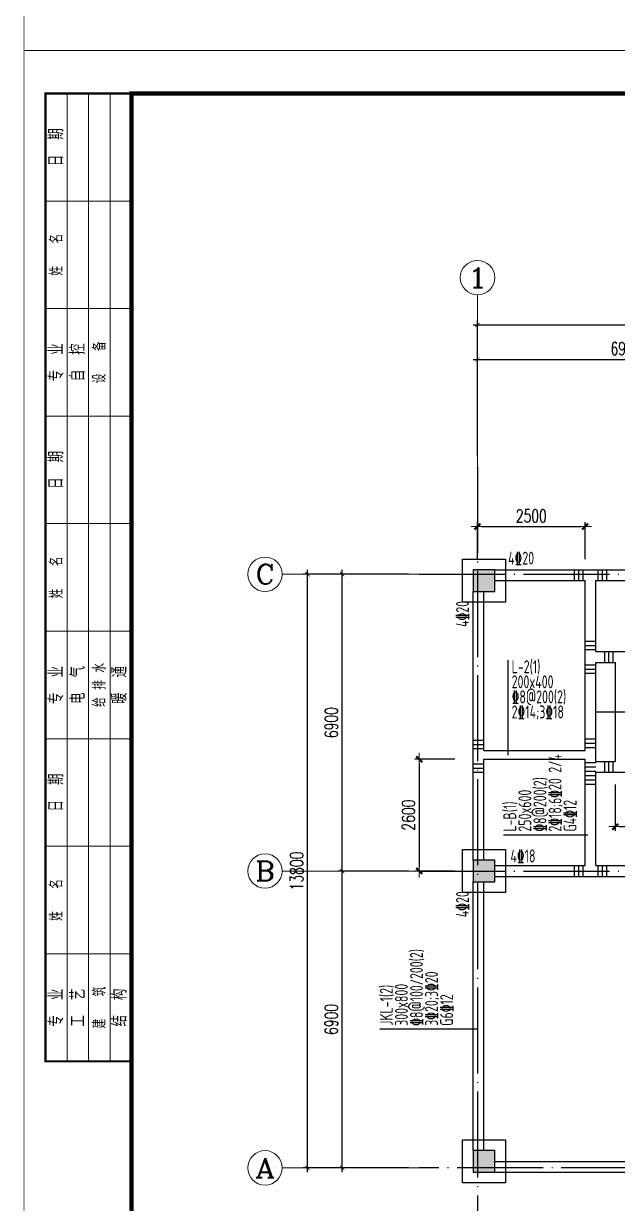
# Model space of a CAD drawing. Extents: x 959592 to 1105020, y -295412 to 379724.
# Drawn here: x 967965 to 981761, y 97796 to 125222 of the extents above; entities that cross this region are included whole.
import ezdxf
from ezdxf.enums import TextEntityAlignment as Align

# ---------------------------------------------------------------- set-up
doc = ezdxf.new("R2010")
doc.units = 0
doc.header["$LTSCALE"] = 1000
doc.header["$MEASUREMENT"] = 0
doc.linetypes.add('DOTE', pattern=[2.42, 2, -0.2, 0.02, -0.2])
doc.layers.get('0').update_dxf_attribs({"linetype": 'CONTINUOUS'})
doc.layers.get('Defpoints').update_dxf_attribs({"linetype": 'CONTINUOUS', "lineweight": 5})
for name, color, linetype in [('AXIS_TEXT', 7, 'CONTINUOUS'), ('BEAM_CON', 4, 'CONTINUOUS'), ('BEAM_CONT', 4, 'CONTINUOUS'), ('COLU', 7, 'CONTINUOUS'), ('COLU_HATCH', 251, 'CONTINUOUS'), ('DIMENSION', 3, 'CONTINUOUS'), ('DOTE', 1, 'DOTE'), ('S_BEAMDIMLOCALVER', 7, 'CONTINUOUS'), ('S_BEAMDIMMASS', 2, 'CONTINUOUS'), ('S_BEAMDIMMASSVER', 2, 'CONTINUOUS'), ('S_SUBBEAMHOOP', 1, 'CONTINUOUS'), ('承台', 44, 'CONTINUOUS')]:
    doc.layers.add(name, color=color, linetype=linetype)
doc.layers.add('DIM', color=3, linetype='CONTINUOUS', lineweight=5)
doc.layers.add('FRAME', color=3, linetype='CONTINUOUS', lineweight=5)
doc.styles.add('_TCH_AXIS', font='COMPLEX', dxfattribs={"bigfont": 'GBCBIG'})
doc.styles.add('BW_Rein', font='Tssdeng.shx', dxfattribs={"width": 0.7, "bigfont": 'hztxt.shx'})
doc.styles.add('COMPLEX', font='COMPLEX')
doc.styles.add('DXFS', font='txt.shx', dxfattribs={"width": 0.65, "bigfont": 'dxfs.shx'})
doc.styles.add('TSSD_Dimension', font='TXT.shx', dxfattribs={"width": 0.7, "bigfont": 'hztxt.shx'})
doc.dimstyles.new('TSSD_100_100$0', dxfattribs={"dimtxt": 300, "dimasz": 100, "dimexe": 100, "dimexo": 250, "dimgap": 100, "dimtad": 1, "dimdec": 0, "dimzin": 0, "dimdsep": 46, "dimtxsty": 'TSSD_Dimension', "dimblk1": '_tsdbk', "dimblk2": '_tsdbk', "dimsah": 1, "dimcen": 0, "dimdle": 100, "dimclrt": 7, "dimadec": 1, "dimazin": 0, "dimtfac": 1, "dimtdec": 0, "dimtix": 1, "dimtmove": 2, "dimatfit": 3, "dimldrblk": '_tsdbk', "dimfxl": 100, "dimtolj": 1, "dimtzin": 0, "dimarcsym": 0})

# ---------------------------------------------------------------- blocks, each defined once
blk = doc.blocks.new('_ARCHTICK')
at = {"color": 0, "linetype": 'ByBlock', "const_width": 0.15}
blk.add_lwpolyline([(-0.5, -0.5), (0.5, 0.5)], dxfattribs=at)
blk = doc.blocks.new('*D252')
at = {"layer": 'Defpoints', "color": 0, "ltscale": 0.5, "transparency": 16777216}
for p in [(985411.404177, 117417.432236), (978511.404177, 114917.432236), (985411.404177, 114917.432236)]:
    blk.add_point(p, dxfattribs=at)
at = {"layer": 'DIM', "color": 0, "lineweight": -2, "ltscale": 0.5, "transparency": 16777216}
for p, q in [((978411.404177, 117417.432236), (985511.404177, 117417.432236)), ((978511.404177, 115167.432236), (978511.404177, 117517.432236)), ((985411.404177, 115167.432236), (985411.404177, 117517.432236))]:
    blk.add_line(p, q, dxfattribs=at)
at = {"layer": 'DIM', "color": 0, "lineweight": -2, "ltscale": 0.5, "transparency": 16777216, "xscale": 100, "yscale": 100, "zscale": 100, "rotation": 180}
blk.add_blockref('_ARCHTICK', (978511.404177, 117417.432236), dxfattribs=at)
at = {"layer": 'DIM', "color": 0, "lineweight": -2, "ltscale": 0.5, "transparency": 16777216, "xscale": 100, "yscale": 100, "zscale": 100}
blk.add_blockref('_ARCHTICK', (985411.404177, 117417.432236), dxfattribs=at)
at = {"layer": 'DIM', "color": 3, "ltscale": 0.5, "transparency": 16777216, "insert": (981961.404177, 117667.432236), "char_height": 300, "attachment_point": 5, "style": 'TSSD_Dimension'}
blk.add_mtext('\\A1;6900', dxfattribs=at)
blk = doc.blocks.new('*D255')
at = {"layer": 'Defpoints', "color": 0, "ltscale": 0.5, "transparency": 16777216}
for p in [(998311.404177, 118217.432236), (978511.404177, 114917.432236), (998311.404177, 114917.432236)]:
    blk.add_point(p, dxfattribs=at)
at = {"layer": 'DIM', "color": 0, "lineweight": -2, "ltscale": 0.5, "transparency": 16777216}
for p, q in [((978411.404177, 118217.432236), (998411.404177, 118217.432236)), ((978511.404177, 115167.432236), (978511.404177, 118317.432236)), ((998311.404177, 115167.432236), (998311.404177, 118317.432236))]:
    blk.add_line(p, q, dxfattribs=at)
at = {"layer": 'DIM', "color": 0, "lineweight": -2, "ltscale": 0.5, "transparency": 16777216, "xscale": 100, "yscale": 100, "zscale": 100, "rotation": 180}
blk.add_blockref('_ARCHTICK', (978511.404177, 118217.432236), dxfattribs=at)
at = {"layer": 'DIM', "color": 0, "lineweight": -2, "ltscale": 0.5, "transparency": 16777216, "xscale": 100, "yscale": 100, "zscale": 100}
blk.add_blockref('_ARCHTICK', (998311.404177, 118217.432236), dxfattribs=at)
at = {"layer": 'DIM', "color": 3, "ltscale": 0.5, "transparency": 16777216, "insert": (988411.404177, 118467.432236), "char_height": 300, "attachment_point": 5, "style": 'TSSD_Dimension'}
blk.add_mtext('\\A1;19800', dxfattribs=at)
blk = doc.blocks.new('*D256')
at = {"layer": 'Defpoints', "color": 0, "ltscale": 0.5, "transparency": 16777216}
for p in [(975364.904177, 105522.432236), (977156.404177, 105522.432236), (977156.404177, 98622.432236)]:
    blk.add_point(p, dxfattribs=at)
at = {"layer": 'DIM', "color": 0, "lineweight": -2, "ltscale": 0.5, "transparency": 16777216}
for p, q in [((975364.904177, 98522.432236), (975364.904177, 105622.432236)), ((976906.404177, 105522.432236), (975264.904177, 105522.432236)), ((976906.404177, 98622.432236), (975264.904177, 98622.432236))]:
    blk.add_line(p, q, dxfattribs=at)
at = {"layer": 'DIM', "color": 0, "lineweight": -2, "ltscale": 0.5, "transparency": 16777216, "xscale": 100, "yscale": 100, "zscale": 100}
for p, rotation in [((975364.904177, 105522.432236), 90), ((975364.904177, 98622.432236), 270)]:
    blk.add_blockref('_ARCHTICK', p, dxfattribs=dict(at, rotation=rotation))
at = {"layer": 'DIM', "color": 3, "ltscale": 0.5, "transparency": 16777216, "insert": (975114.904177, 102072.432236), "char_height": 300, "attachment_point": 5, "rotation": 90, "style": 'TSSD_Dimension'}
blk.add_mtext('\\A1;6900', dxfattribs=at)
blk = doc.blocks.new('*D257')
at = {"layer": 'Defpoints', "color": 0, "ltscale": 0.5, "transparency": 16777216}
for p in [(975364.904177, 112422.432236), (977156.404177, 112422.432236), (977156.404177, 105522.432236)]:
    blk.add_point(p, dxfattribs=at)
at = {"layer": 'DIM', "color": 0, "lineweight": -2, "ltscale": 0.5, "transparency": 16777216}
for p, q in [((975364.904177, 105422.432236), (975364.904177, 112522.432236)), ((976906.404177, 112422.432236), (975264.904177, 112422.432236)), ((976906.404177, 105522.432236), (975264.904177, 105522.432236))]:
    blk.add_line(p, q, dxfattribs=at)
at = {"layer": 'DIM', "color": 0, "lineweight": -2, "ltscale": 0.5, "transparency": 16777216, "xscale": 100, "yscale": 100, "zscale": 100}
for p, rotation in [((975364.904177, 112422.432236), 90), ((975364.904177, 105522.432236), 270)]:
    blk.add_blockref('_ARCHTICK', p, dxfattribs=dict(at, rotation=rotation))
at = {"layer": 'DIM', "color": 3, "ltscale": 0.5, "transparency": 16777216, "insert": (975114.904177, 108972.432236), "char_height": 300, "attachment_point": 5, "rotation": 90, "style": 'TSSD_Dimension'}
blk.add_mtext('\\A1;6900', dxfattribs=at)
blk = doc.blocks.new('*D258')
at = {"layer": 'Defpoints', "color": 0, "ltscale": 0.5, "transparency": 16777216}
for p in [(974560.904177, 112422.432236), (977156.404177, 112422.432236), (977156.404177, 98622.432236)]:
    blk.add_point(p, dxfattribs=at)
at = {"layer": 'DIM', "color": 0, "lineweight": -2, "ltscale": 0.5, "transparency": 16777216}
for p, q in [((974560.904177, 98522.432236), (974560.904177, 112522.432236)), ((976906.404177, 112422.432236), (974460.904177, 112422.432236)), ((976906.404177, 98622.432236), (974460.904177, 98622.432236))]:
    blk.add_line(p, q, dxfattribs=at)
at = {"layer": 'DIM', "color": 0, "lineweight": -2, "ltscale": 0.5, "transparency": 16777216, "xscale": 100, "yscale": 100, "zscale": 100}
for p, rotation in [((974560.904177, 112422.432236), 90), ((974560.904177, 98622.432236), 270)]:
    blk.add_blockref('_ARCHTICK', p, dxfattribs=dict(at, rotation=rotation))
at = {"layer": 'DIM', "color": 3, "ltscale": 0.5, "transparency": 16777216, "insert": (974310.904177, 105522.432236), "char_height": 300, "attachment_point": 5, "rotation": 90, "style": 'TSSD_Dimension'}
blk.add_mtext('\\A1;13800', dxfattribs=at)
blk = doc.blocks.new('_AXISO')
blk.add_circle((0, 0), 0.5)
at = {"layer": 'AXIS_TEXT', "style": 'COMPLEX', "width": 1.041667}
blk.add_attdef('A', text='', height=0.56, dxfattribs=at).set_placement((-0.25, -0.28), (0.25, -0.28), align=Align.FIT)
blk = doc.blocks.new('_tsdbk')
blk.add_line((-1, 0), (1.5, 0))
at = {"const_width": 0.5}
blk.add_lwpolyline([(-0.7, -0.7), (0.7, 0.7)], dxfattribs=at)
blk = doc.blocks.new('*D291')
at = {"layer": 'Defpoints', "color": 0, "transparency": 16777216}
for p in [(981011.404177, 113529.001307), (978511.404177, 112522.432236), (981011.404177, 112522.432236)]:
    blk.add_point(p, dxfattribs=at)
at = {"layer": 'DIM', "color": 0, "lineweight": -2, "transparency": 16777216}
for p, q in [((978511.404177, 112772.432236), (978511.404177, 113629.001307)), ((981011.404177, 112772.432236), (981011.404177, 113629.001307)), ((978611.404177, 113529.001307), (980911.404177, 113529.001307))]:
    blk.add_line(p, q, dxfattribs=at)
at = {"layer": 'DIM', "color": 0, "lineweight": -2, "transparency": 16777216, "xscale": 100, "yscale": 100, "zscale": 100, "rotation": 180}
blk.add_blockref('_tsdbk', (978511.404177, 113529.001307), dxfattribs=at)
at = {"layer": 'DIM', "color": 0, "lineweight": -2, "transparency": 16777216, "xscale": 100, "yscale": 100, "zscale": 100}
blk.add_blockref('_tsdbk', (981011.404177, 113529.001307), dxfattribs=at)
at = {"layer": 'DIM', "color": 7, "transparency": 16777216, "insert": (979761.404177, 113779.001307), "char_height": 300, "attachment_point": 5, "style": 'TSSD_Dimension'}
blk.add_mtext('\\A1;2500', dxfattribs=at)
blk = doc.blocks.new('*D292')
at = {"layer": 'Defpoints', "color": 0, "transparency": 16777216}
for p in [(978232.113963, 108122.432236), (977157.177557, 105522.432236), (978232.113963, 105522.432236)]:
    blk.add_point(p, dxfattribs=at)
at = {"layer": 'DIM', "color": 0, "lineweight": -2, "transparency": 16777216}
for p, q in [((977982.113963, 108122.432236), (977057.177557, 108122.432236)), ((977157.177557, 108022.432236), (977157.177557, 105622.432236)), ((977982.113963, 105522.432236), (977057.177557, 105522.432236))]:
    blk.add_line(p, q, dxfattribs=at)
at = {"layer": 'DIM', "color": 0, "lineweight": -2, "transparency": 16777216, "xscale": 100, "yscale": 100, "zscale": 100}
for p, rotation in [((977157.177557, 108122.432236), 90), ((977157.177557, 105522.432236), 270)]:
    blk.add_blockref('_tsdbk', p, dxfattribs=dict(at, rotation=rotation))
at = {"layer": 'DIM', "color": 7, "transparency": 16777216, "insert": (976907.177557, 106822.432236), "char_height": 300, "attachment_point": 5, "rotation": 90, "style": 'TSSD_Dimension'}
blk.add_mtext('\\A1;2600', dxfattribs=at)
blk = doc.blocks.new('BW-43091906', base_point=(-152259, 7688))
at = {"layer": 'FRAME'}
for points, const_width in [([(-152259, 49688), (-152259, 7688), (-92859, 7688), (-92859, 49688)], 20), ([(-149759, 48688), (-149759, 8688), (-93859, 8688), (-93859, 48688)], 100)]:
    blk.add_lwpolyline(points, close=True, dxfattribs=dict(at, const_width=const_width))
at = {"layer": 'FRAME', "const_width": 50}
blk.add_lwpolyline([(-149759, 48688), (-151759, 48688), (-151759, 26188), (-149759, 26188)], dxfattribs=at)
at = {"layer": 'FRAME'}
for points in [[(-151259, 26188), (-151259, 48688)], [(-150759, 26188), (-150759, 48688)], [(-150259, 26188), (-150259, 48688)], [(-149759, 46188), (-151759, 46188)], [(-149759, 43688), (-151759, 43688)], [(-149759, 41188), (-151759, 41188)], [(-149759, 38688), (-151759, 38688)], [(-149759, 36188), (-151759, 36188)], [(-149759, 33688), (-151759, 33688)], [(-149759, 31188), (-151759, 31188)], [(-149759, 28688), (-151759, 28688)]]:
    blk.add_lwpolyline(points, dxfattribs=at)
at = {"layer": 'FRAME', "char_height": 300, "attachment_point": 5, "rotation": 90, "style": 'DXFS'}
for s, insert, width in [('{\\f宋体|b0|i0|c134|p2;日\\Ftxt.shx,dxfs.shx|c134;  \\f宋体|b0|i0|c134|p2;期\\P}', (-151509, 47438), 1132.5), ('姓   名', (-151509, 44938), 1185), ('{\\f宋体|b0|i0|c134|p2;专\\Ftxt.shx,dxfs.shx|c134;  \\f宋体|b0|i0|c134|p2;业\\P}', (-151509, 42438), 1203.38), ('{\\f宋体|b0|i0|c134|p2;自\\Ftxt.shx,dxfs.shx|c134;  \\f宋体|b0|i0|c134|p2;控\\P}', (-151009, 42438), 1148.25), ('设   备', (-150509, 42438), 1227), ('{\\f宋体|b0|i0|c134|p2;日\\Ftxt.shx,dxfs.shx|c134;  \\f宋体|b0|i0|c134|p2;期\\P}', (-151509, 39938), 1132.5), ('姓   名', (-151509, 37438), 1185), ('给 排 水', (-150509, 34938), 1352.62), ('{\\f宋体|b0|i0|c134|p2;专\\Ftxt.shx,dxfs.shx|c134;  \\f宋体|b0|i0|c134|p2;业\\P}', (-151509, 34938), 1203.38), ('{\\f宋体|b0|i0|c134|p2;电\\Ftxt.shx,dxfs.shx|c134;  \\f宋体|b0|i0|c134|p2;气\\P}', (-151009, 34938), 1182.38), ('{\\f宋体|b0|i0|c134|p2;暖\\Ftxt.shx,dxfs.shx|c134;  \\f宋体|b0|i0|c134|p2;通\\P}', (-150039, 34938), 1200.75), ('{\\f宋体|b0|i0|c134|p2;日\\Ftxt.shx,dxfs.shx|c134;  \\f宋体|b0|i0|c134|p2;期\\P}', (-151509, 32438), 1132.5), ('姓   名', (-151509, 29938), 1185), ('{\\f宋体|b0|i0|c134|p2;专\\Ftxt.shx,dxfs.shx|c134;  \\f宋体|b0|i0|c134|p2;业\\P}', (-151509, 27438), 1203.38), ('{\\f宋体|b0|i0|c134|p2;工\\Ftxt.shx,dxfs.shx|c134;  \\f宋体|b0|i0|c134|p2;艺\\P}', (-151009, 27438), 1177.12), ('建   筑', (-150509, 27438), 1206), ('{\\f宋体|b0|i0|c134|p2;结\\Ftxt.shx,dxfs.shx|c134;  \\f宋体|b0|i0|c134|p2;构\\P}', (-150039, 27438), 1192.88)]:
    blk.add_mtext(s, dxfattribs=dict(at, insert=insert, width=width))
blk = doc.blocks.new('*D179')
at = {"layer": 'Defpoints', "color": 0, "transparency": 16777216}
for p in [(981711.404177, 107780.340468), (983111.404177, 107780.340468), (983111.404177, 106554.725255)]:
    blk.add_point(p, dxfattribs=at)
at = {"layer": 'DIM', "color": 0, "lineweight": -2, "transparency": 16777216}
for p, q in [((981711.404177, 107530.340468), (981711.404177, 106454.725255)), ((983111.404177, 107530.340468), (983111.404177, 106454.725255)), ((981811.404177, 106554.725255), (983011.404177, 106554.725255))]:
    blk.add_line(p, q, dxfattribs=at)
at = {"layer": 'DIM', "color": 0, "lineweight": -2, "transparency": 16777216, "xscale": 100, "yscale": 100, "zscale": 100, "rotation": 180}
blk.add_blockref('_tsdbk', (981711.404177, 106554.725255), dxfattribs=at)
at = {"layer": 'DIM', "color": 0, "lineweight": -2, "transparency": 16777216, "xscale": 100, "yscale": 100, "zscale": 100}
blk.add_blockref('_tsdbk', (983111.404177, 106554.725255), dxfattribs=at)
at = {"layer": 'DIM', "color": 7, "transparency": 16777216, "insert": (982411.404177, 106804.725255), "char_height": 300, "attachment_point": 5, "style": 'TSSD_Dimension'}
blk.add_mtext('\\A1;1400', dxfattribs=at)

msp = doc.modelspace()

# ---------------------------------------------------------------- hatches: boundary and pattern name
at = {"layer": 'COLU_HATCH'}
for points in [[(978911.404, 112022.432), (978911.404, 112522.432), (978411.404, 112522.432), (978411.404, 112022.432)], [(978911.404, 105272.432), (978911.404, 105772.432), (978411.404, 105772.432), (978411.404, 105272.432)], [(978911.404, 98522.432), (978911.404, 99022.432), (978411.404, 99022.432), (978411.404, 98522.432)]]:
    msp.add_hatch(color=256, dxfattribs=at).paths.add_polyline_path(points)

# ---------------------------------------------------------------- linework, layer by layer
at = {"layer": 'BEAM_CON'}
for p, q in [((981261.404, 110622.432), (985286.404, 110622.432)), ((981261.404, 110372.432), (981711.404, 110372.432)), ((981711.404, 110372.432), (981711.404, 108072.432)), ((981261.404, 108072.432), (981711.404, 108072.432)), ((981261.404, 107822.432), (985286.404, 107822.432))]:
    msp.add_line(p, q, dxfattribs=at)
at = {"layer": 'BEAM_CONT'}
for p, q in [((978911.404, 112522.432), (981136.404, 112522.432)), ((981136.404, 112522.432), (985161.404, 112522.432)), ((978911.404, 112272.432), (981011.404, 112272.432)), ((981011.404, 108322.932), (981011.404, 112272.432)), ((981261.404, 112272.432), (985161.404, 112272.432)), ((981261.404, 110622.432), (981261.404, 112272.432)), ((978411.404, 108222.432), (978411.404, 112022.432)), ((978661.404, 108322.432), (978661.404, 112022.432)), ((981261.404, 108072.432), (981261.404, 110372.432)), ((978411.404, 105772.432), (978411.404, 108222.432)), ((978661.404, 108322.432), (981010.904, 108322.432)), ((978661.404, 105772.432), (978661.404, 108122.432)), ((978661.404, 108122.432), (981010.904, 108122.432)), ((981010.904, 108322.432), (981011.404, 108322.932)), ((981010.904, 108122.432), (981011.404, 108121.932)), ((981011.404, 105647.432), (981011.404, 108121.932)), ((981261.404, 105647.432), (981261.404, 107822.432)), ((978911.404, 105647.432), (981011.404, 105647.432)), ((981261.404, 105647.432), (985161.404, 105647.432)), ((978911.404, 105397.432), (981136.404, 105397.432)), ((981136.404, 105397.432), (985161.404, 105397.432)), ((978411.404, 99022.432), (978411.404, 105272.432)), ((978661.404, 99022.432), (978661.404, 105272.432)), ((978911.404, 98772.432), (985161.404, 98772.432)), ((978911.404, 98522.432), (985161.404, 98522.432))]:
    msp.add_line(p, q, dxfattribs=at)
at = {"layer": 'COLU'}
for points in [[(978911.404, 112022.432), (978911.404, 112522.432), (978411.404, 112522.432), (978411.404, 112022.432)], [(978911.404, 105272.432), (978911.404, 105772.432), (978411.404, 105772.432), (978411.404, 105272.432)], [(978911.404, 98522.432), (978911.404, 99022.432), (978411.404, 99022.432), (978411.404, 98522.432)]]:
    msp.add_lwpolyline(points, close=True, dxfattribs=at)
at = {"layer": 'DIM', "ltscale": 0.5}
for p, q in [((978511.404, 114917.432), (978511.404, 118917.432)), ((977156.404, 112422.432), (973973.904, 112422.432)), ((977156.404, 105522.432), (973973.904, 105522.432)), ((977156.404, 98622.432), (973973.904, 98622.432))]:
    msp.add_line(p, q, dxfattribs=at)
at = {"layer": 'DOTE', "linetype": 'DOTE'}
for p, q in [((978511.404, 114917.432), (978511.404, 96127.432)), ((977156.404, 112422.432), (999395.404, 112422.432)), ((981261.404, 109222.432), (992411.404, 109222.432)), ((977156.404, 105522.432), (999395.404, 105522.432)), ((999395.404, 98622.432), (977156.404, 98622.432))]:
    msp.add_line(p, q, dxfattribs=at)
at = {"layer": 'S_BEAMDIMMASS'}
msp.add_line((979225, 108218.227), (979225, 110421.116), dxfattribs=at)
at = {"layer": 'S_BEAMDIMMASSVER'}
for p, q in [((981071.404, 106358.407), (979111.405, 106358.407)), ((978511.404, 101844.241), (976243.043, 101844.241))]:
    msp.add_line(p, q, dxfattribs=at)
at = {"layer": 'S_SUBBEAMHOOP'}
for p, q in [((980758.276, 112522.432), (980758.276, 112272.432)), ((980858.276, 112522.432), (980858.276, 112272.432)), ((980958.276, 112522.432), (980958.276, 112272.432)), ((981308.276, 112522.432), (981308.276, 112272.432)), ((981408.276, 112522.432), (981408.276, 112272.432)), ((981508.276, 112522.432), (981508.276, 112272.432)), ((981011.404, 110868.843), (981261.404, 110868.843)), ((981011.404, 110768.843), (981261.404, 110768.843)), ((981011.404, 110668.843), (981261.404, 110668.843)), ((981458.276, 110622.432), (981458.276, 110372.432)), ((981558.276, 110622.432), (981558.276, 110372.432)), ((981658.276, 110622.432), (981658.276, 110372.432)), ((981011.404, 110318.843), (981261.404, 110318.843)), ((981011.404, 110218.843), (981261.404, 110218.843)), ((981011.404, 110118.843), (981261.404, 110118.843)), ((978411.404, 108567.432), (978661.404, 108567.432)), ((978411.404, 108467.432), (978661.404, 108467.432)), ((978411.404, 108367.432), (978661.404, 108367.432)), ((981011.404, 108592.432), (981261.404, 108592.432)), ((981011.404, 108492.432), (981261.404, 108492.432)), ((981011.404, 108392.432), (981261.404, 108392.432)), ((981458.276, 108072.432), (981458.276, 107822.432)), ((981558.276, 108072.432), (981558.276, 107822.432)), ((981658.276, 108072.432), (981658.276, 107822.432)), ((978411.404, 108017.432), (978661.404, 108017.432)), ((978411.404, 107917.432), (978661.404, 107917.432)), ((978411.404, 107817.432), (978661.404, 107817.432)), ((981011.404, 108042.432), (981261.404, 108042.432)), ((981011.404, 107942.432), (981261.404, 107942.432)), ((981011.404, 107842.432), (981261.404, 107842.432)), ((981011.404, 107741.854), (981261.404, 107741.854)), ((981011.404, 107641.854), (981261.404, 107641.854)), ((981011.404, 107541.854), (981261.404, 107541.854)), ((980758.276, 105647.432), (980758.276, 105397.432)), ((980858.276, 105647.432), (980858.276, 105397.432)), ((980958.276, 105647.432), (980958.276, 105397.432)), ((981308.276, 105647.432), (981308.276, 105397.432)), ((981408.276, 105647.432), (981408.276, 105397.432)), ((981508.276, 105647.432), (981508.276, 105397.432))]:
    msp.add_line(p, q, dxfattribs=at)
at = {"layer": '承台'}
for points in [[(978161.404, 112772.432), (979161.404, 112772.432), (979161.404, 111772.432), (978161.404, 111772.432)], [(978161.404, 106022.432), (979161.404, 106022.432), (979161.404, 105022.432), (978161.404, 105022.432)], [(978161.404, 99272.432), (979161.404, 99272.432), (979161.404, 98272.432), (978161.404, 98272.432)]]:
    msp.add_lwpolyline(points, close=True, dxfattribs=at)

# ---------------------------------------------------------------- block references
at = {"layer": 'DIM', "ltscale": 0.5}
ref = msp.add_blockref('_AXISO', (978511.404, 119317.432), dxfattribs=dict(at, xscale=800, yscale=800, zscale=800))
ref.add_attrib('A', '1', dxfattribs={"layer": 'AXIS_TEXT', "height": 452.548, "style": '_TCH_AXIS', "width": 2.333333}).set_placement((978285.13, 119091.158), (978737.678, 119091.158), align=Align.FIT)
ref = msp.add_blockref('_AXISO', (973573.904, 112422.432), dxfattribs=dict(at, xscale=800, yscale=800, zscale=800))
ref.add_attrib('A', 'C', dxfattribs={"layer": 'AXIS_TEXT', "height": 452.548, "style": '_TCH_AXIS', "width": 1.4}).set_placement((973347.63, 112196.158), (973800.178, 112196.158), align=Align.FIT)
ref = msp.add_blockref('_AXISO', (973573.904, 105522.432), dxfattribs=dict(at, xscale=800, yscale=800, zscale=800))
ref.add_attrib('A', 'B', dxfattribs={"layer": 'AXIS_TEXT', "height": 452.548, "style": '_TCH_AXIS', "width": 1.235294}).set_placement((973347.63, 105296.158), (973800.178, 105296.158), align=Align.FIT)
ref = msp.add_blockref('_AXISO', (973573.904, 98622.432), dxfattribs=dict(at, xscale=800, yscale=800, zscale=800))
ref.add_attrib('A', 'A', dxfattribs={"layer": 'AXIS_TEXT', "height": 452.548, "style": '_TCH_AXIS', "width": 1.166667}).set_placement((973347.63, 98396.158), (973800.178, 98396.158), align=Align.FIT)
at = {"layer": 'DIMENSION'}
for p in [(967975.021, 124598.189), (967975.021, 82598.189)]:
    msp.add_blockref('BW-43091906', p, dxfattribs=at)

# ---------------------------------------------------------------- texts
at = {"layer": 'S_BEAMDIMLOCALVER', "style": 'BW_Rein', "width": 0.7}
for s, p in [('4%%13220', (979222.51, 112645.99)), ('4%%13218', (979276.394, 105723.174))]:
    msp.add_text(s, height=300, dxfattribs=at).set_placement(p)
for p in [(978311.404, 111196.83), (978311.404, 104448.89)]:
    msp.add_text('4%%13220', height=300, rotation=90, dxfattribs=at).set_placement(p)
at = {"layer": 'S_BEAMDIMMASS', "color": 6, "style": 'BW_Rein', "width": 0.7}
msp.add_text('L-2(1)', height=300, dxfattribs=at).set_placement((979305, 110121.116))
at = {"layer": 'S_BEAMDIMMASS', "style": 'BW_Rein', "width": 0.7}
for s, p in [('200x400', (979305, 109771.116)), ('%%1328@200(2)', (979305, 109421.116)), ('2%%13214;3%%13218', (979305, 109071.116))]:
    msp.add_text(s, height=300, dxfattribs=at).set_placement(p)
at = {"layer": 'S_BEAMDIMMASSVER', "style": 'BW_Rein', "width": 0.7}
for s, p in [('2%%13218;6%%13220 2/4', (980461.405, 106438.407)), ('%%1328@200(2)', (980111.405, 106438.407)), ('250x600', (979761.405, 106438.407)), ('G4%%13212', (980811.405, 106438.407)), ('%%1328@100/200(2)', (977243.043, 101924.241)), ('3%%13220;3%%13220', (977593.043, 101924.241)), ('300x800', (976893.043, 101924.241)), ('G6%%13212', (977943.043, 101924.241))]:
    msp.add_text(s, height=300, rotation=90, dxfattribs=at).set_placement(p)
at = {"layer": 'S_BEAMDIMMASSVER', "color": 6, "style": 'BW_Rein', "width": 0.7}
for s, p in [('L-B(1)', (979411.405, 106438.407)), ('JKL-1(2)', (976543.043, 101924.241))]:
    msp.add_text(s, height=300, rotation=90, dxfattribs=at).set_placement(p)

# ---------------------------------------------------------------- dimensions: what is measured, and where the dimension line sits
at = {"layer": 'DIM', "ltscale": 0.5}
for p1, p2, distance, picture, middle in [((978511.404, 114917.432), (998311.404, 114917.432), 3300, '*D255', (988411.404, 118467.432)), ((978511.404, 114917.432), (985411.404, 114917.432), 2500, '*D252', (981961.404, 117667.432)), ((977156.404, 98622.432), (977156.404, 112422.432), 2595.5, '*D258', (974310.904, 105522.432)), ((977156.404, 105522.432), (977156.404, 112422.432), 1791.5, '*D257', (975114.904, 108972.432)), ((977156.404, 98622.432), (977156.404, 105522.432), 1791.5, '*D256', (975114.904, 102072.432))]:
    dim = msp.add_aligned_dim(p1=p1, p2=p2, distance=distance, dimstyle='TSSD_100_100$0', override={"dimblk": 'ARCHTICK', "dimsah": 0, "dimclrt": 3, "dimadec": 0, "dimfxl": 1}, dxfattribs=at)
    dim.commit()
    dim.dimension.update_dxf_attribs({"geometry": picture, "text_midpoint": middle})
at = {"layer": 'DIM'}
for base, p1, p2, picture, middle in [((981011.404, 113529.001), (978511.404, 112522.432), (981011.404, 112522.432), '*D291', (979761.404, 113779.001)), ((983111.404, 106554.725), (981711.404, 107780.34), (983111.404, 107780.34), '*D179', (982411.404, 106804.725))]:
    dim = msp.add_linear_dim(base=base, p1=p1, p2=p2, dimstyle='TSSD_100_100$0', dxfattribs=at)
    dim.commit()
    dim.dimension.update_dxf_attribs({"geometry": picture, "text_midpoint": middle})
dim = msp.add_linear_dim(base=(977157.178, 105522.432), p1=(978232.114, 108122.432), p2=(978232.114, 105522.432), angle=90, dimstyle='TSSD_100_100$0', dxfattribs=at)
dim.commit()
dim.dimension.update_dxf_attribs({"geometry": '*D292', "text_midpoint": (976907.178, 106822.432)})

doc.saveas('drawing.dxf')
